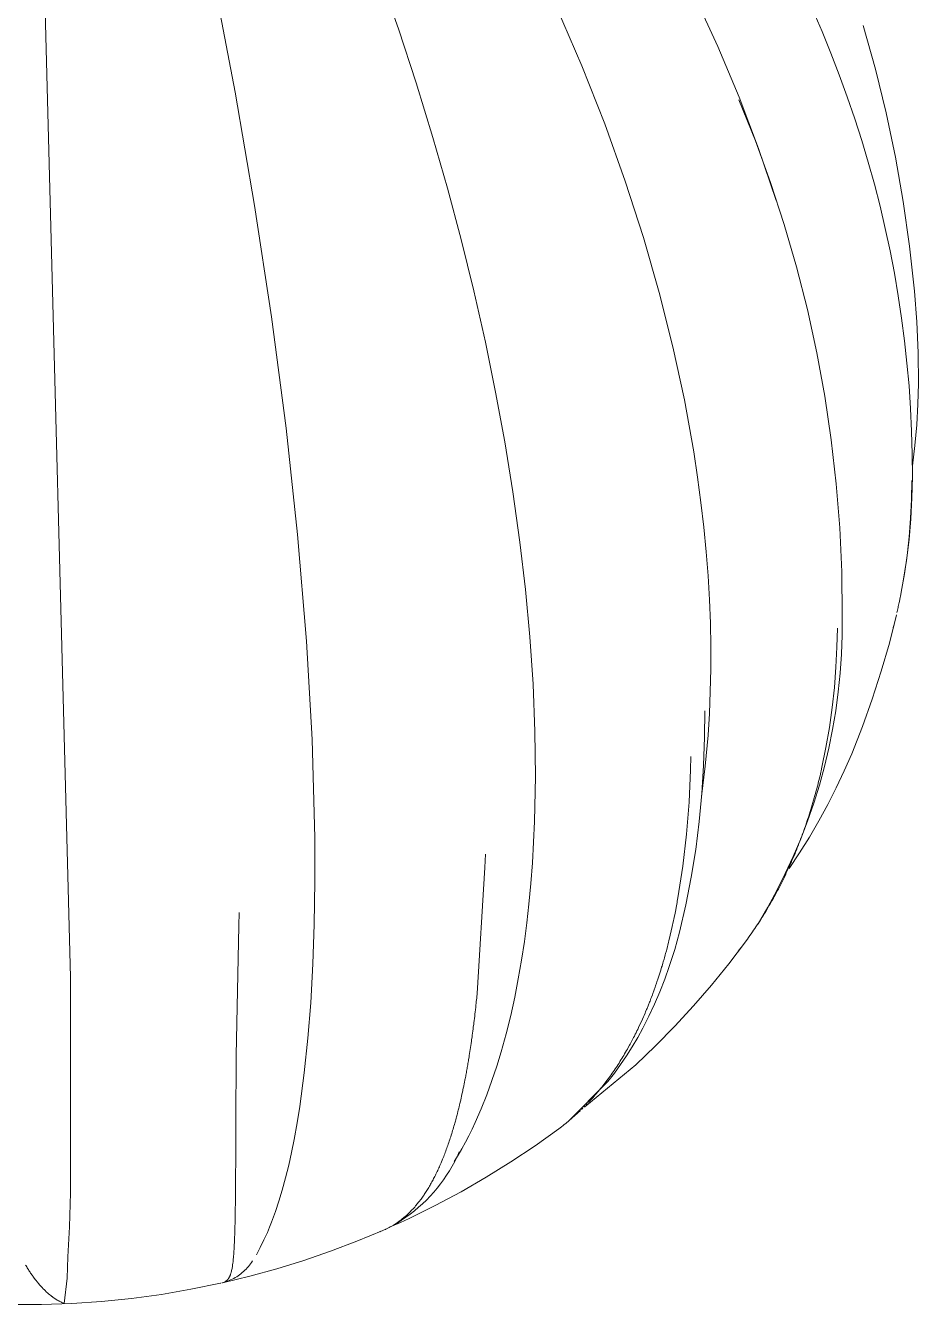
# Model space of a CAD drawing. Header units: inches. Extents: x -12 to 136, y -5 to 104.
# Drawn here: x 127.518 to 128.187, y 87.805 to 88.764 of the extents above; entities that cross this region are included whole.
import ezdxf

# ---------------------------------------------------------------- set-up
doc = ezdxf.new("R2010")
doc.units = ezdxf.units.IN
doc.layers.add('ZANO_R', color=7, linetype='Continuous', lineweight=0)

msp = doc.modelspace()

# ---------------------------------------------------------------- linework, layer by layer
at = {"layer": 'ZANO_R'}
for p, q in [((127.5513, 88.04985), (127.5272, 88.97138)), ((127.79712, 88.76127), (127.76847, 88.8419)), ((127.67476, 88.71366), (127.6586, 88.79826)), ((127.93462, 88.7333), (127.91563, 88.77739)), ((128.03647, 88.74782), (128.01933, 88.78524)), ((128.10758, 88.77516), (128.11455, 88.75904)), ((127.81037, 88.7206), (127.79712, 88.76127)), ((128.11455, 88.75904), (128.12116, 88.74292)), ((128.14527, 88.76359), (128.15447, 88.73102)), ((128.05233, 88.70983), (128.03647, 88.74782)), ((128.12116, 88.74292), (128.12745, 88.72666)), ((127.95177, 88.68981), (127.93462, 88.7333)), ((128.15447, 88.73102), (128.16257, 88.69815)), ((127.82289, 88.67969), (127.81037, 88.7206)), ((128.12745, 88.72666), (128.13342, 88.71029)), ((127.68934, 88.62877), (127.67476, 88.71366)), ((128.06689, 88.67133), (128.05233, 88.70983)), ((128.13342, 88.71029), (128.13906, 88.6938)), ((128.0522, 88.7078), (128.06458, 88.67709)), ((128.13906, 88.6938), (128.14428, 88.67753)), ((128.16257, 88.69815), (128.16956, 88.66503)), ((127.96712, 88.64697), (127.95177, 88.68981)), ((127.8338, 88.64158), (127.82289, 88.67969)), ((128.06458, 88.67709), (128.07592, 88.64599)), ((128.08014, 88.63236), (128.06689, 88.67133)), ((128.14428, 88.67753), (128.14918, 88.66115)), ((128.16956, 88.66503), (128.17542, 88.63169)), ((128.14918, 88.66115), (128.15375, 88.64467)), ((127.98071, 88.60483), (127.96712, 88.64697)), ((128.07592, 88.64599), (128.08619, 88.61452)), ((128.15375, 88.64467), (128.15799, 88.62809)), ((127.84401, 88.60328), (127.8338, 88.64158)), ((127.70201, 88.54534), (127.68934, 88.62877)), ((128.15799, 88.62809), (128.1619, 88.61144)), ((128.17542, 88.63169), (128.18015, 88.59817)), ((128.08619, 88.61452), (128.09541, 88.58272)), ((127.99259, 88.56344), (127.98071, 88.60483)), ((128.1619, 88.61144), (128.16547, 88.59471)), ((127.85351, 88.5648), (127.84401, 88.60328)), ((128.16547, 88.59471), (128.1687, 88.57792)), ((128.18015, 88.59817), (128.18375, 88.56452)), ((128.09541, 88.58272), (128.10354, 88.55063)), ((128.1687, 88.57792), (128.1716, 88.56108)), ((127.86227, 88.52614), (127.85351, 88.5648)), ((128.00279, 88.52283), (127.99259, 88.56344)), ((128.1716, 88.56108), (128.17414, 88.54425)), ((128.18375, 88.56446), (128.18547, 88.5414)), ((128.10354, 88.55063), (128.11059, 88.51829)), ((127.71294, 88.46166), (127.70201, 88.54534)), ((128.17414, 88.54425), (128.17634, 88.52736)), ((128.18547, 88.5414), (128.18646, 88.5183)), ((128.17634, 88.52736), (128.17818, 88.51043)), ((127.86993, 88.48889), (127.86227, 88.52614)), ((128.01137, 88.48305), (128.00279, 88.52283)), ((128.11059, 88.51829), (128.11654, 88.48572)), ((128.18646, 88.5183), (128.18673, 88.49518)), ((128.17818, 88.51043), (128.17968, 88.49345)), ((127.87683, 88.45149), (127.86993, 88.48889)), ((128.17968, 88.49345), (128.18083, 88.47645)), ((128.18673, 88.49518), (128.18639, 88.47969)), ((128.01505, 88.46348), (128.01137, 88.48305)), ((128.11654, 88.48572), (128.12139, 88.45297)), ((128.18639, 88.47969), (128.18552, 88.46422)), ((128.18083, 88.47645), (128.18163, 88.45943)), ((127.72156, 88.38195), (127.71294, 88.46166)), ((128.01835, 88.44414), (128.01505, 88.46348)), ((128.18552, 88.46422), (128.18411, 88.44879)), ((127.88293, 88.41396), (127.87683, 88.45149)), ((128.12139, 88.45297), (128.12513, 88.42008)), ((128.18163, 88.45943), (128.18208, 88.4424)), ((128.02125, 88.42503), (128.01835, 88.44414)), ((128.18208, 88.4424), (128.18218, 88.42539)), ((128.18411, 88.44879), (128.18218, 88.43342)), ((128.02377, 88.40616), (128.02125, 88.42503)), ((128.18155, 88.4082), (128.18183, 88.42254)), ((128.18218, 88.42539), (128.18188, 88.40964)), ((127.88819, 88.3763), (127.88293, 88.41396)), ((128.12513, 88.42008), (128.12776, 88.38708)), ((128.02592, 88.38752), (128.02377, 88.40616)), ((128.18155, 88.4082), (128.18089, 88.39425)), ((128.18188, 88.40964), (128.18105, 88.39391)), ((128.18105, 88.39391), (128.17969, 88.37822)), ((128.18089, 88.39425), (128.17979, 88.38032)), ((128.02769, 88.36914), (128.02592, 88.38752)), ((128.12776, 88.38708), (128.12928, 88.35401)), ((127.72825, 88.30205), (127.72156, 88.38195)), ((127.89231, 88.34091), (127.88819, 88.3763)), ((128.17969, 88.37822), (128.17781, 88.36259)), ((128.17979, 88.38032), (128.17826, 88.36643)), ((128.0291, 88.351), (128.02769, 88.36914)), ((128.17826, 88.36643), (128.17629, 88.35259)), ((128.17781, 88.36259), (128.17541, 88.34702)), ((128.03014, 88.33313), (128.0291, 88.351)), ((128.12928, 88.35401), (128.12967, 88.3209)), ((128.17629, 88.35259), (128.1739, 88.33882)), ((127.89559, 88.30543), (127.89231, 88.34091)), ((128.17326, 88.3356), (128.17314, 88.33499)), ((128.17325, 88.3356), (128.17388, 88.33883)), ((128.03082, 88.31552), (128.03014, 88.33313)), ((128.17083, 88.3243), (128.17152, 88.32736)), ((128.17168, 88.32805), (128.17153, 88.32735)), ((128.17167, 88.32805), (128.17234, 88.33116)), ((128.17249, 88.33181), (128.17235, 88.33116)), ((128.17248, 88.33182), (128.17313, 88.33499)), ((128.12967, 88.3209), (128.12964, 88.30665)), ((128.17028, 88.32191), (128.16495, 88.30064)), ((128.17084, 88.32429), (128.17067, 88.32356)), ((128.03116, 88.29817), (128.03082, 88.31552)), ((128.12567, 88.29767), (128.12604, 88.31195)), ((128.16812, 88.31312), (128.1679, 88.31227)), ((128.16811, 88.31312), (128.16844, 88.31441)), ((127.73248, 88.22844), (127.72825, 88.30205)), ((127.89797, 88.26989), (127.89559, 88.30543)), ((128.03114, 88.2811), (128.03116, 88.29817)), ((128.12567, 88.29767), (128.12494, 88.28254)), ((128.12964, 88.30665), (128.12913, 88.29241)), ((128.16495, 88.30064), (128.15892, 88.27955)), ((128.12913, 88.29241), (128.12815, 88.27819)), ((128.03079, 88.26432), (128.03114, 88.2811)), ((128.12494, 88.28254), (128.12376, 88.26743)), ((128.12815, 88.27819), (128.1267, 88.26402)), ((128.15892, 88.27955), (128.1522, 88.25868)), ((127.89938, 88.23429), (127.89797, 88.26989)), ((128.0301, 88.24781), (128.03079, 88.26432)), ((128.12376, 88.26743), (128.12212, 88.25236)), ((128.1267, 88.26402), (128.12479, 88.24989)), ((128.02663, 88.24989), (128.02636, 88.23003)), ((128.12212, 88.25236), (128.12002, 88.23736)), ((128.12479, 88.24989), (128.12241, 88.23584)), ((128.1522, 88.25868), (128.1448, 88.23803)), ((128.02907, 88.2316), (128.0301, 88.24781)), ((127.89976, 88.20061), (127.89938, 88.23429)), ((128.02636, 88.23003), (128.0258, 88.20894)), ((128.02698, 88.20828), (128.02907, 88.2316)), ((128.12002, 88.23736), (128.11748, 88.22242)), ((128.12241, 88.23584), (128.11956, 88.22188)), ((128.1448, 88.23803), (128.13673, 88.21764)), ((127.73449, 88.15473), (127.73248, 88.22844)), ((128.11748, 88.22242), (128.11448, 88.20756)), ((128.11956, 88.22188), (128.11626, 88.20802)), ((128.01598, 88.20559), (128.01628, 88.21576)), ((128.13673, 88.21764), (128.13115, 88.2048)), ((128.01598, 88.20559), (128.01488, 88.18151)), ((128.02419, 88.18563), (128.02698, 88.20828)), ((128.0258, 88.20894), (128.02454, 88.18788)), ((128.11626, 88.20802), (128.1125, 88.19427)), ((128.11302, 88.20124), (128.11366, 88.20397)), ((128.11385, 88.20478), (128.11367, 88.20397)), ((128.11385, 88.20478), (128.11448, 88.20757)), ((128.13115, 88.2048), (128.12519, 88.19213)), ((127.89912, 88.16692), (127.89976, 88.20061)), ((128.1125, 88.19427), (128.10828, 88.18066)), ((128.11037, 88.19073), (128.11105, 88.19331)), ((128.11128, 88.19421), (128.11105, 88.19331)), ((128.11128, 88.19421), (128.11195, 88.19684)), ((128.11217, 88.19772), (128.11195, 88.19684)), ((128.11217, 88.19772), (128.11282, 88.2004)), ((128.11302, 88.20124), (128.11282, 88.2004)), ((128.12519, 88.19213), (128.11886, 88.17965)), ((128.02454, 88.18788), (128.02257, 88.16687)), ((128.10748, 88.18038), (128.10819, 88.18284)), ((128.10847, 88.18381), (128.10819, 88.18284)), ((128.10847, 88.18381), (128.10917, 88.18631)), ((128.10944, 88.18726), (128.10917, 88.18631)), ((128.10944, 88.18726), (128.11013, 88.1898)), ((128.11037, 88.19073), (128.11013, 88.1898)), ((128.01488, 88.18151), (128.01294, 88.15749)), ((128.10828, 88.18066), (128.10362, 88.16719)), ((128.10432, 88.17021), (128.10508, 88.17257)), ((128.1054, 88.17358), (128.10508, 88.17257)), ((128.1054, 88.17358), (128.10615, 88.17597)), ((128.10645, 88.17697), (128.10615, 88.17597)), ((128.10645, 88.17697), (128.10718, 88.17939)), ((128.10748, 88.18038), (128.10718, 88.17939)), ((128.11886, 88.17965), (128.11215, 88.16736)), ((127.89753, 88.13595), (127.89912, 88.16692)), ((128.02257, 88.16687), (128.01991, 88.14595)), ((128.10362, 88.16719), (128.09851, 88.15389)), ((128.10208, 88.16352), (128.10172, 88.16249)), ((128.10208, 88.16352), (128.10287, 88.16583)), ((128.10322, 88.16686), (128.10287, 88.16583)), ((128.10322, 88.16686), (128.10399, 88.16919)), ((128.10432, 88.17021), (128.10399, 88.16919)), ((128.11215, 88.16736), (128.10507, 88.15528)), ((127.73456, 88.12223), (127.73449, 88.15473)), ((128.01294, 88.15749), (128.01016, 88.13354)), ((128.09851, 88.15389), (128.09297, 88.14076)), ((128.10507, 88.15528), (128.09764, 88.14342)), ((128.0985, 88.15363), (128.09812, 88.15262)), ((128.0985, 88.15363), (128.09935, 88.15589)), ((128.09972, 88.15691), (128.09935, 88.15589)), ((128.09972, 88.15691), (128.10055, 88.15918)), ((128.10091, 88.1602), (128.10055, 88.15918)), ((128.10091, 88.1602), (128.10172, 88.16249)), ((128.01991, 88.14595), (128.01655, 88.12512)), ((128.09467, 88.14394), (128.09426, 88.14296)), ((128.09467, 88.14394), (128.09557, 88.14616)), ((128.09597, 88.14715), (128.09557, 88.14616)), ((128.09597, 88.14715), (128.09686, 88.14938)), ((128.09725, 88.15038), (128.09686, 88.14938)), ((128.09725, 88.15038), (128.09812, 88.15262)), ((127.86196, 88.13241), (127.86229, 88.14253)), ((127.89635, 88.12048), (127.89753, 88.13595)), ((128.09297, 88.14076), (128.087, 88.12782)), ((128.09764, 88.14342), (128.08985, 88.13178)), ((128.0906, 88.13448), (128.09016, 88.1335)), ((128.0906, 88.13448), (128.09156, 88.13663)), ((128.09198, 88.13761), (128.09156, 88.13663)), ((128.09198, 88.13761), (128.09292, 88.13978)), ((128.09334, 88.14076), (128.09292, 88.13978)), ((128.09334, 88.14076), (128.09426, 88.14296)), ((127.86196, 88.13241), (127.85608, 88.03787)), ((128.01016, 88.13354), (128.00655, 88.10971)), ((128.01655, 88.12512), (128.01249, 88.10441)), ((128.087, 88.12782), (128.0806, 88.11508)), ((128.08631, 88.12527), (128.08582, 88.12426)), ((128.08631, 88.12527), (128.08729, 88.12732)), ((128.08776, 88.12831), (128.08729, 88.12732)), ((128.08776, 88.12831), (128.08874, 88.1304)), ((128.0892, 88.13139), (128.08874, 88.1304)), ((128.0892, 88.13139), (128.09016, 88.1335)), ((127.73406, 88.08972), (127.73456, 88.12223)), ((127.89489, 88.10504), (127.89635, 88.12048)), ((128.0806, 88.11508), (128.07378, 88.10257)), ((128.08022, 88.11335), (128.08123, 88.11525)), ((128.08178, 88.11629), (128.08123, 88.11525)), ((128.08178, 88.11629), (128.08278, 88.11823)), ((128.08331, 88.11926), (128.08279, 88.11823)), ((128.08331, 88.11926), (128.08431, 88.12123)), ((128.08482, 88.12225), (128.08432, 88.12123)), ((128.08482, 88.12225), (128.08582, 88.12427)), ((128.00545, 88.10368), (128.00593, 88.10626)), ((128.00608, 88.10708), (128.00593, 88.10626)), ((128.00608, 88.10708), (128.00655, 88.10971)), ((128.07538, 88.10468), (128.0764, 88.10645)), ((128.07702, 88.10754), (128.0764, 88.10645)), ((128.07702, 88.10754), (128.07804, 88.10936)), ((128.07863, 88.11043), (128.07804, 88.10936)), ((128.07863, 88.11043), (128.07965, 88.11229)), ((128.08022, 88.11335), (128.07965, 88.11229)), ((127.67741, 88.0887), (127.67775, 88.09876)), ((127.8933, 88.09097), (127.89489, 88.10504)), ((128.00346, 88.09364), (128.00396, 88.09607)), ((128.00414, 88.09696), (128.00396, 88.09607)), ((128.00414, 88.09696), (128.00464, 88.09944)), ((128.00545, 88.10368), (128.00464, 88.09944)), ((128.01249, 88.10441), (128.00775, 88.08386)), ((128.07378, 88.10257), (128.06656, 88.09029)), ((128.07032, 88.09624), (128.06959, 88.09507)), ((128.07032, 88.09624), (128.07133, 88.09788)), ((128.07203, 88.09903), (128.07133, 88.09788)), ((128.07203, 88.09903), (128.07305, 88.10071)), ((128.07372, 88.10184), (128.07305, 88.10071)), ((128.07372, 88.10184), (128.07474, 88.10357)), ((128.07539, 88.10468), (128.07474, 88.10357)), ((127.67741, 88.0887), (127.67557, 87.99149)), ((127.73303, 88.06028), (127.73406, 88.08972)), ((127.89146, 88.07692), (127.8933, 88.09097)), ((128.00203, 88.08706), (128.00182, 88.08611)), ((128.00203, 88.08706), (128.00255, 88.0894)), ((128.00275, 88.09033), (128.00255, 88.0894)), ((128.00275, 88.09033), (128.00327, 88.09272)), ((128.00346, 88.09364), (128.00327, 88.09272)), ((128.0632, 88.08533), (128.0642, 88.0868)), ((128.06502, 88.08802), (128.0642, 88.0868)), ((128.06502, 88.08802), (128.06603, 88.08953)), ((128.06681, 88.09074), (128.06603, 88.08953)), ((128.06681, 88.09074), (128.06782, 88.09229)), ((128.06858, 88.09348), (128.06782, 88.09229)), ((128.06858, 88.09348), (128.06959, 88.09507)), ((127.88934, 88.06292), (127.89146, 88.07692)), ((127.99974, 88.07735), (127.9995, 88.07638)), ((127.99974, 88.07735), (128.00029, 88.0796)), ((128.00052, 88.08057), (128.00029, 88.0796)), ((128.00052, 88.08057), (128.00106, 88.08284)), ((128.00129, 88.0838), (128.00106, 88.08284)), ((128.00129, 88.0838), (128.00182, 88.08611)), ((128.00775, 88.08386), (128.0041, 88.071)), ((128.05706, 88.07668), (128.04457, 88.0603)), ((128.05759, 88.07741), (128.05706, 88.07668)), ((128.05759, 88.07741), (128.05858, 88.07876)), ((128.05949, 88.08002), (128.05858, 88.07876)), ((128.05949, 88.08003), (128.06048, 88.08141)), ((128.06136, 88.08267), (128.06048, 88.08141)), ((128.06136, 88.08267), (128.06235, 88.08409)), ((128.0632, 88.08533), (128.06235, 88.08409)), ((127.99727, 88.06786), (127.997, 88.06689)), ((127.99727, 88.06786), (127.99785, 88.07003)), ((127.99811, 88.071), (127.99785, 88.07003)), ((127.99811, 88.071), (127.99868, 88.07319)), ((127.99893, 88.07417), (127.99868, 88.07319)), ((127.99893, 88.07417), (127.99949, 88.07638)), ((128.0041, 88.071), (128.00002, 88.05827)), ((128.05175, 88.06971), (128.05272, 88.07096)), ((128.05372, 88.07225), (128.05272, 88.07096)), ((127.73138, 88.03086), (127.73303, 88.06028)), ((127.88693, 88.04896), (127.88934, 88.06292)), ((127.99369, 88.05554), (127.99433, 88.05764)), ((127.99461, 88.05858), (127.99433, 88.05764)), ((127.99461, 88.05858), (127.99524, 88.0607)), ((127.99551, 88.06165), (127.99524, 88.0607)), ((127.99551, 88.06165), (127.99613, 88.06378)), ((127.9964, 88.06474), (127.99613, 88.06378)), ((127.9964, 88.06474), (127.997, 88.06689)), ((128.00002, 88.05827), (127.99665, 88.04875)), ((128.04457, 88.0603), (128.03159, 88.04431)), ((127.55128, 87.88863), (127.5513, 88.04985)), ((127.88424, 88.03518), (127.88693, 88.04896)), ((127.9908, 88.0466), (127.99148, 88.04864)), ((127.99178, 88.04955), (127.99148, 88.04864)), ((127.99178, 88.04955), (127.99245, 88.05161)), ((127.99274, 88.05253), (127.99245, 88.05161)), ((127.99274, 88.05253), (127.9934, 88.05462)), ((127.99665, 88.04875), (127.99298, 88.03934)), ((127.99369, 88.05554), (127.9934, 88.05462)), ((127.98775, 88.03794), (127.98845, 88.03988)), ((127.98878, 88.0408), (127.98845, 88.03988)), ((127.98878, 88.0408), (127.98948, 88.04277)), ((127.99298, 88.03934), (127.98901, 88.03005)), ((127.9898, 88.04369), (127.98948, 88.04277)), ((127.9898, 88.04369), (127.99049, 88.04569)), ((127.9908, 88.0466), (127.99049, 88.04569)), ((128.03159, 88.04431), (128.01812, 88.02872)), ((127.72931, 88.0046), (127.73138, 88.03086)), ((127.85512, 88.0287), (127.85503, 88.02786)), ((127.85512, 88.0287), (127.85539, 88.03117)), ((127.85547, 88.03198), (127.85539, 88.03117)), ((127.85547, 88.03198), (127.85573, 88.0345)), ((127.85582, 88.03529), (127.85574, 88.0345)), ((127.85582, 88.03529), (127.85607, 88.03787)), ((127.88123, 88.02148), (127.88424, 88.03518)), ((127.98453, 88.02955), (127.98415, 88.0286)), ((127.98453, 88.02955), (127.98525, 88.03138)), ((127.98901, 88.03005), (127.98475, 88.02089)), ((127.98562, 88.03232), (127.98525, 88.03138)), ((127.98562, 88.03232), (127.98634, 88.03419)), ((127.98669, 88.03512), (127.98634, 88.03419)), ((127.98669, 88.03512), (127.98741, 88.03702)), ((127.98775, 88.03794), (127.98741, 88.03702)), ((128.01812, 88.02872), (128.00418, 88.01356)), ((127.85401, 88.019), (127.85429, 88.02132)), ((127.85439, 88.02221), (127.85429, 88.02132)), ((127.85439, 88.02221), (127.85466, 88.02457)), ((127.85476, 88.02544), (127.85466, 88.02457)), ((127.85476, 88.02544), (127.85503, 88.02786)), ((127.87787, 88.00785), (127.88123, 88.02148)), ((127.97998, 88.01878), (127.98071, 88.02044)), ((127.98475, 88.02089), (127.98021, 88.01187)), ((127.98115, 88.02143), (127.98071, 88.02044)), ((127.98114, 88.02143), (127.98188, 88.02314)), ((127.98229, 88.02411), (127.98188, 88.02314)), ((127.98229, 88.02411), (127.98302, 88.02586)), ((127.98342, 88.02682), (127.98302, 88.02586)), ((127.98342, 88.02682), (127.98415, 88.0286)), ((127.85281, 88.00953), (127.85269, 88.00859)), ((127.85281, 88.00953), (127.8531, 88.01173)), ((127.85322, 88.01266), (127.8531, 88.01173)), ((127.85322, 88.01266), (127.85351, 88.0149)), ((127.85362, 88.01582), (127.85351, 88.0149)), ((127.85362, 88.01582), (127.8539, 88.0181)), ((127.85401, 88.019), (127.8539, 88.0181)), ((127.97513, 88.00848), (127.97586, 88.00997)), ((127.97637, 88.01102), (127.97586, 88.00997)), ((127.97637, 88.01102), (127.9771, 88.01255)), ((127.98021, 88.01187), (127.97639, 88.00487)), ((127.97998, 88.01878), (127.9771, 88.01255)), ((128.00418, 88.01356), (127.98978, 87.99883)), ((127.72658, 87.97841), (127.72931, 88.0046)), ((127.85153, 88.00029), (127.85139, 87.99935)), ((127.85153, 88.00029), (127.85183, 88.0024)), ((127.85196, 88.00334), (127.85183, 88.0024)), ((127.85196, 88.00334), (127.85226, 88.00548)), ((127.85239, 88.00642), (127.85226, 88.00548)), ((127.85239, 88.00642), (127.85269, 88.00859)), ((127.87413, 87.99433), (127.87787, 88.00785)), ((127.97027, 87.99918), (127.9707, 87.99996)), ((127.97129, 88.00106), (127.9707, 87.99996)), ((127.97129, 88.00106), (127.97202, 88.00242)), ((127.97259, 88.00351), (127.97202, 88.00242)), ((127.97639, 88.00487), (127.97234, 87.99799)), ((127.97259, 88.00351), (127.97332, 88.00491)), ((127.97387, 88.00598), (127.97332, 88.00491)), ((127.97387, 88.00598), (127.9746, 88.00743)), ((127.97513, 88.00848), (127.9746, 88.00743)), ((127.67555, 87.989), (127.67557, 87.99149)), ((127.84967, 87.98834), (127.85, 87.99037)), ((127.85015, 87.99128), (127.85, 87.99037)), ((127.85015, 87.99128), (127.85047, 87.99333)), ((127.85062, 87.99426), (127.85047, 87.99333)), ((127.85062, 87.99426), (127.85093, 87.99633)), ((127.85108, 87.99726), (127.85094, 87.99633)), ((127.85108, 87.99726), (127.85139, 87.99935)), ((127.87081, 87.98345), (127.87413, 87.99433)), ((127.96808, 87.99125), (127.9636, 87.98465)), ((127.96452, 87.98926), (127.96523, 87.99043)), ((127.96591, 87.99156), (127.96523, 87.99043)), ((127.96591, 87.99156), (127.96662, 87.99276)), ((127.96729, 87.9939), (127.96662, 87.99276)), ((127.96728, 87.9939), (127.968, 87.99513)), ((127.96864, 87.99626), (127.968, 87.99513)), ((127.97234, 87.99799), (127.96808, 87.99125)), ((127.96864, 87.99626), (127.96936, 87.99753)), ((127.97027, 87.99918), (127.96936, 87.99753)), ((127.98978, 87.99883), (127.97494, 87.98456)), ((127.67548, 87.97932), (127.6755, 87.98166)), ((127.6755, 87.98252), (127.67552, 87.98491)), ((127.6755, 87.98252), (127.6755, 87.98166)), ((127.67553, 87.98574), (127.67552, 87.98491)), ((127.67553, 87.98574), (127.67555, 87.98819)), ((127.67555, 87.989), (127.67555, 87.98819)), ((127.84817, 87.97968), (127.84852, 87.98165)), ((127.84868, 87.98253), (127.84852, 87.98165)), ((127.84868, 87.98253), (127.84902, 87.98453)), ((127.84918, 87.98542), (127.84902, 87.98453)), ((127.84918, 87.98542), (127.84952, 87.98743)), ((127.84967, 87.98834), (127.84952, 87.98743)), ((127.8672, 87.97266), (127.87081, 87.98345)), ((127.97493, 87.98456), (127.93675, 87.95307)), ((127.95875, 87.98034), (127.95945, 87.98138)), ((127.9636, 87.98465), (127.9589, 87.9782)), ((127.96022, 87.98253), (127.95945, 87.98138)), ((127.96022, 87.98253), (127.96092, 87.9836)), ((127.96167, 87.98474), (127.96093, 87.9836)), ((127.96167, 87.98474), (127.96238, 87.98584)), ((127.9631, 87.98699), (127.96238, 87.98584)), ((127.9631, 87.98699), (127.96381, 87.98812)), ((127.96452, 87.98926), (127.96381, 87.98812)), ((127.67542, 87.96988), (127.67543, 87.97209)), ((127.67544, 87.97368), (127.67543, 87.97209)), ((127.67544, 87.97368), (127.67545, 87.97525)), ((127.67546, 87.97615), (127.67545, 87.97525)), ((127.67546, 87.97615), (127.67547, 87.97844)), ((127.67548, 87.97932), (127.67547, 87.97844)), ((127.72321, 87.95337), (127.72658, 87.97841)), ((127.84659, 87.97133), (127.84641, 87.97045)), ((127.84659, 87.97133), (127.84695, 87.97321)), ((127.84712, 87.97408), (127.84695, 87.97321)), ((127.84712, 87.97408), (127.84749, 87.97599)), ((127.84765, 87.97686), (127.84749, 87.97599)), ((127.84765, 87.97686), (127.84801, 87.97881)), ((127.84817, 87.97968), (127.84801, 87.97881)), ((127.8633, 87.96198), (127.8672, 87.97266)), ((127.954, 87.97191), (127.92432, 87.94202)), ((127.95266, 87.97188), (127.95182, 87.97078)), ((127.95266, 87.97188), (127.95338, 87.97284)), ((127.95421, 87.97395), (127.95338, 87.97284)), ((127.9589, 87.9782), (127.954, 87.97191)), ((127.95421, 87.97395), (127.95493, 87.97493)), ((127.95575, 87.97605), (127.95493, 87.97493)), ((127.95574, 87.97605), (127.95646, 87.97705)), ((127.95726, 87.97818), (127.95646, 87.97705)), ((127.95726, 87.97818), (127.95796, 87.9792)), ((127.95875, 87.98034), (127.95796, 87.9792)), ((127.67537, 87.96068), (127.67538, 87.96279)), ((127.67538, 87.96372), (127.67539, 87.96586)), ((127.67538, 87.96372), (127.67538, 87.96279)), ((127.6754, 87.96679), (127.67539, 87.96586)), ((127.6754, 87.96679), (127.67541, 87.96896)), ((127.67542, 87.96988), (127.67541, 87.96896)), ((127.84434, 87.96065), (127.84472, 87.96238)), ((127.84492, 87.96327), (127.84472, 87.96238)), ((127.84491, 87.96327), (127.84529, 87.96504)), ((127.84548, 87.96592), (127.84529, 87.96504)), ((127.84548, 87.96592), (127.84586, 87.96773)), ((127.84604, 87.96861), (127.84586, 87.96773)), ((127.84604, 87.96861), (127.84641, 87.97045)), ((127.85906, 87.95142), (127.8633, 87.96198)), ((127.94461, 87.96196), (127.94373, 87.96095)), ((127.94461, 87.96196), (127.94538, 87.96285)), ((127.94626, 87.96389), (127.94538, 87.96285)), ((127.94626, 87.96389), (127.94702, 87.96479)), ((127.94789, 87.96584), (127.94702, 87.96479)), ((127.94789, 87.96584), (127.94864, 87.96675)), ((127.9495, 87.96782), (127.94864, 87.96675)), ((127.9495, 87.96782), (127.95024, 87.96875)), ((127.95109, 87.96984), (127.95024, 87.96875)), ((127.95109, 87.96984), (127.95182, 87.97078)), ((127.67532, 87.95171), (127.67533, 87.95375)), ((127.67534, 87.95467), (127.67533, 87.95375)), ((127.67534, 87.95467), (127.67535, 87.95673)), ((127.67535, 87.95766), (127.67536, 87.95975)), ((127.67535, 87.95766), (127.67535, 87.95673)), ((127.67537, 87.96068), (127.67536, 87.95975)), ((127.72121, 87.9409), (127.72321, 87.95337)), ((127.84193, 87.95048), (127.84232, 87.95205)), ((127.84255, 87.95298), (127.84232, 87.95205)), ((127.84255, 87.95298), (127.84294, 87.95458)), ((127.84316, 87.9555), (127.84294, 87.95458)), ((127.84316, 87.9555), (127.84354, 87.95715)), ((127.84375, 87.95806), (127.84354, 87.95715)), ((127.84375, 87.95806), (127.84414, 87.95975)), ((127.84434, 87.96065), (127.84414, 87.95975)), ((127.93606, 87.95278), (127.93692, 87.95365)), ((127.93781, 87.95455), (127.93865, 87.95543)), ((127.93954, 87.95636), (127.94036, 87.95724)), ((127.94125, 87.9582), (127.94036, 87.95724)), ((127.94125, 87.9582), (127.94205, 87.95908)), ((127.94294, 87.96006), (127.94205, 87.95908)), ((127.94294, 87.96006), (127.94373, 87.96095)), ((127.67529, 87.943), (127.6753, 87.94499)), ((127.67529, 87.943), (127.67529, 87.94212)), ((127.6753, 87.94587), (127.67531, 87.94788)), ((127.6753, 87.94587), (127.6753, 87.94499)), ((127.67531, 87.94878), (127.67532, 87.9508)), ((127.67531, 87.94878), (127.67531, 87.94788)), ((127.67532, 87.95171), (127.67532, 87.9508)), ((127.84002, 87.94319), (127.83976, 87.94222)), ((127.84002, 87.94319), (127.84041, 87.94463)), ((127.84067, 87.94559), (127.84041, 87.94463)), ((127.84067, 87.94559), (127.84106, 87.94707)), ((127.84131, 87.94802), (127.84106, 87.94707)), ((127.84131, 87.94802), (127.8417, 87.94954)), ((127.84193, 87.95048), (127.8417, 87.94954)), ((127.85461, 87.9413), (127.85906, 87.95142)), ((127.92516, 87.94277), (127.92935, 87.94641)), ((127.92935, 87.94641), (127.93341, 87.95018)), ((127.93429, 87.95103), (127.93518, 87.9519)), ((127.67526, 87.93458), (127.67525, 87.93373)), ((127.67525, 87.93184), (127.67525, 87.93373)), ((127.67527, 87.93735), (127.67526, 87.93649)), ((127.67526, 87.93458), (127.67526, 87.93649)), ((127.67528, 87.94016), (127.67527, 87.93929)), ((127.67527, 87.93735), (127.67527, 87.93929)), ((127.67528, 87.94016), (127.67529, 87.94212)), ((127.71895, 87.92848), (127.72121, 87.9409)), ((127.83664, 87.93167), (127.83702, 87.9329)), ((127.83733, 87.93392), (127.83702, 87.9329)), ((127.83733, 87.93392), (127.83772, 87.93518)), ((127.83802, 87.93619), (127.83772, 87.93518)), ((127.83802, 87.93619), (127.83841, 87.93749)), ((127.8387, 87.93849), (127.83841, 87.93749)), ((127.8387, 87.93849), (127.83909, 87.93984)), ((127.83937, 87.94083), (127.83909, 87.93984)), ((127.83937, 87.94083), (127.83976, 87.94222)), ((127.8498, 87.93134), (127.85225, 87.93629)), ((127.85225, 87.93629), (127.85461, 87.9413)), ((127.91735, 87.9366), (127.8996, 87.92387)), ((127.91932, 87.93808), (127.91735, 87.9366)), ((127.91932, 87.93808), (127.92052, 87.93902)), ((127.92139, 87.93969), (127.92052, 87.93902)), ((127.92139, 87.93969), (127.92242, 87.94052)), ((127.92328, 87.94122), (127.92242, 87.94052)), ((127.92328, 87.94122), (127.9243, 87.94205)), ((127.67522, 87.92383), (127.67521, 87.92297)), ((127.67523, 87.92647), (127.67522, 87.92561)), ((127.67522, 87.92383), (127.67522, 87.92561)), ((127.67524, 87.92914), (127.67523, 87.92828)), ((127.67523, 87.92647), (127.67523, 87.92828)), ((127.67525, 87.93184), (127.67524, 87.93099)), ((127.67524, 87.92914), (127.67524, 87.93099)), ((127.71702, 87.91889), (127.71895, 87.92848)), ((127.83373, 87.92302), (127.83411, 87.92409)), ((127.83447, 87.92514), (127.83411, 87.92409)), ((127.83447, 87.92514), (127.83485, 87.92624)), ((127.83521, 87.92728), (127.83485, 87.92624)), ((127.83521, 87.92728), (127.83559, 87.92843)), ((127.83593, 87.92946), (127.83559, 87.92843)), ((127.83593, 87.92946), (127.83631, 87.93064)), ((127.83664, 87.93167), (127.83631, 87.93064)), ((127.8446, 87.92158), (127.84725, 87.92643)), ((127.84725, 87.92643), (127.8498, 87.93134)), ((127.8996, 87.92387), (127.88144, 87.91173)), ((127.67517, 87.91362), (127.67518, 87.91523)), ((127.67519, 87.91612), (127.67518, 87.91523)), ((127.6752, 87.91866), (127.67519, 87.91778)), ((127.67519, 87.91612), (127.67519, 87.91778)), ((127.67521, 87.92123), (127.6752, 87.92036)), ((127.6752, 87.91866), (127.6752, 87.92036)), ((127.67521, 87.92123), (127.67521, 87.92297)), ((127.7149, 87.90935), (127.71702, 87.91889)), ((127.82986, 87.91291), (127.83024, 87.91383)), ((127.83066, 87.91487), (127.83024, 87.91383)), ((127.83065, 87.91487), (127.83103, 87.91582)), ((127.83144, 87.91686), (127.83103, 87.91582)), ((127.83144, 87.91686), (127.83182, 87.91784)), ((127.83222, 87.91888), (127.83182, 87.91783)), ((127.83222, 87.91888), (127.83259, 87.91989)), ((127.83298, 87.92093), (127.83259, 87.91989)), ((127.83298, 87.92093), (127.83336, 87.92197)), ((127.83373, 87.92302), (127.83336, 87.92197)), ((127.83899, 87.91205), (127.84185, 87.91678)), ((127.84105, 87.91563), (127.83927, 87.91205)), ((127.84272, 87.91927), (127.84105, 87.91563)), ((127.84185, 87.91678), (127.8446, 87.92158)), ((127.67514, 87.9063), (127.67513, 87.90537)), ((127.67513, 87.90393), (127.67513, 87.90537)), ((127.67514, 87.9063), (127.67515, 87.90779)), ((127.67515, 87.90871), (127.67516, 87.91024)), ((127.67515, 87.90871), (127.67515, 87.90779)), ((127.67516, 87.91115), (127.67517, 87.91272)), ((127.67516, 87.91115), (127.67516, 87.91024)), ((127.67517, 87.91362), (127.67517, 87.91272)), ((127.71257, 87.89986), (127.7149, 87.90935)), ((127.8257, 87.90359), (127.8261, 87.90441)), ((127.82655, 87.90539), (127.8261, 87.90441)), ((127.82656, 87.90539), (127.82695, 87.90623)), ((127.8274, 87.90722), (127.82695, 87.90623)), ((127.8274, 87.90722), (127.82778, 87.90808)), ((127.82823, 87.90909), (127.82778, 87.90808)), ((127.82823, 87.90909), (127.82861, 87.90996)), ((127.82905, 87.91098), (127.82861, 87.90996)), ((127.82905, 87.91098), (127.82943, 87.91188)), ((127.82986, 87.91291), (127.82943, 87.91188)), ((127.83534, 87.90508), (127.8332, 87.9017)), ((127.83736, 87.90853), (127.83534, 87.90508)), ((127.83927, 87.91205), (127.83736, 87.90853)), ((127.88144, 87.91173), (127.8629, 87.90019)), ((127.67506, 87.89476), (127.67507, 87.89603)), ((127.67506, 87.89476), (127.67506, 87.89378)), ((127.67508, 87.89701), (127.67507, 87.89603)), ((127.67508, 87.89701), (127.67509, 87.89832)), ((127.6751, 87.89928), (127.67509, 87.89832)), ((127.6751, 87.89928), (127.67511, 87.90064)), ((127.67511, 87.90159), (127.67512, 87.90299)), ((127.67511, 87.90159), (127.67511, 87.90064)), ((127.67513, 87.90393), (127.67512, 87.90299)), ((127.71, 87.89043), (127.71257, 87.89986)), ((127.82125, 87.89507), (127.82077, 87.89423)), ((127.82125, 87.89507), (127.82169, 87.89584)), ((127.82216, 87.89671), (127.82168, 87.89584)), ((127.82217, 87.89671), (127.82259, 87.89749)), ((127.82307, 87.89838), (127.82259, 87.89749)), ((127.82307, 87.89838), (127.82348, 87.89917)), ((127.82396, 87.90008), (127.82348, 87.89917)), ((127.82396, 87.90008), (127.82437, 87.90088)), ((127.82483, 87.90182), (127.82436, 87.90088)), ((127.82483, 87.90182), (127.82524, 87.90263)), ((127.8257, 87.90359), (127.82524, 87.90263)), ((127.82858, 87.89517), (127.8261, 87.89202)), ((127.83094, 87.89839), (127.82858, 87.89517)), ((127.8332, 87.9017), (127.83094, 87.89839)), ((127.8629, 87.90019), (127.844, 87.88926)), ((127.55056, 87.86313), (127.55128, 87.88863)), ((127.67496, 87.88403), (127.67498, 87.8851)), ((127.67499, 87.88611), (127.67498, 87.8851)), ((127.67499, 87.88611), (127.675, 87.88722)), ((127.67501, 87.88822), (127.675, 87.88722)), ((127.67501, 87.88822), (127.67502, 87.88937)), ((127.67503, 87.89037), (127.67502, 87.88937)), ((127.67503, 87.89037), (127.67504, 87.89156)), ((127.67505, 87.89255), (127.67504, 87.89156)), ((127.67505, 87.89255), (127.67506, 87.89378)), ((127.70759, 87.88241), (127.71, 87.89043)), ((127.81452, 87.88451), (127.81504, 87.88524)), ((127.81552, 87.88592), (127.81504, 87.88524)), ((127.81552, 87.88592), (127.81602, 87.88665)), ((127.8165, 87.88736), (127.81602, 87.88665)), ((127.8165, 87.88736), (127.817, 87.8881)), ((127.81747, 87.88884), (127.81699, 87.8881)), ((127.81748, 87.88883), (127.81796, 87.88958)), ((127.81844, 87.89034), (127.81795, 87.88958)), ((127.82084, 87.886), (127.81805, 87.88313)), ((127.81844, 87.89034), (127.81891, 87.8911)), ((127.81939, 87.89189), (127.8189, 87.8911)), ((127.81939, 87.89188), (127.81985, 87.89264)), ((127.82032, 87.89346), (127.81984, 87.89264)), ((127.82033, 87.89346), (127.82077, 87.89422)), ((127.82352, 87.88897), (127.82084, 87.886)), ((127.8261, 87.89202), (127.82352, 87.88897)), ((127.844, 87.88926), (127.82475, 87.87895)), ((127.67486, 87.87602), (127.67484, 87.87502)), ((127.67486, 87.87602), (127.67487, 87.87696)), ((127.67489, 87.87797), (127.67487, 87.87696)), ((127.67489, 87.87797), (127.6749, 87.87895)), ((127.67491, 87.87996), (127.6749, 87.87895)), ((127.67491, 87.87996), (127.67493, 87.88096)), ((127.67494, 87.88198), (127.67493, 87.88096)), ((127.67494, 87.88198), (127.67495, 87.88301)), ((127.67496, 87.88403), (127.67495, 87.88301)), ((127.70496, 87.87446), (127.70759, 87.88241)), ((127.82475, 87.87895), (127.80517, 87.86928)), ((127.80726, 87.87569), (127.80564, 87.87403)), ((127.80726, 87.87569), (127.80781, 87.87628)), ((127.80927, 87.8779), (127.80781, 87.87628)), ((127.8122, 87.87767), (127.80914, 87.8751)), ((127.80927, 87.8779), (127.80994, 87.87867)), ((127.81041, 87.87923), (127.80994, 87.87867)), ((127.81041, 87.87923), (127.81098, 87.87992)), ((127.81146, 87.8805), (127.81098, 87.87992)), ((127.81146, 87.8805), (127.81201, 87.8812)), ((127.81249, 87.8818), (127.81201, 87.8812)), ((127.81517, 87.88035), (127.8122, 87.87767)), ((127.81249, 87.8818), (127.81303, 87.88251)), ((127.81351, 87.88314), (127.81303, 87.88251)), ((127.81351, 87.88314), (127.81404, 87.88386)), ((127.81452, 87.88451), (127.81404, 87.88386)), ((127.81805, 87.88313), (127.81517, 87.88035)), ((127.67465, 87.865), (127.67467, 87.8658)), ((127.67469, 87.86675), (127.67467, 87.8658)), ((127.67469, 87.86675), (127.67471, 87.86758)), ((127.67473, 87.86854), (127.67471, 87.86758)), ((127.67473, 87.86854), (127.67474, 87.86938)), ((127.67476, 87.87036), (127.67474, 87.86938)), ((127.67476, 87.87036), (127.67478, 87.87123)), ((127.6748, 87.87222), (127.67478, 87.87123)), ((127.6748, 87.87222), (127.67481, 87.87311)), ((127.67483, 87.8741), (127.67481, 87.87311)), ((127.67483, 87.8741), (127.67484, 87.87502)), ((127.70051, 87.86272), (127.70207, 87.86661)), ((127.70207, 87.86661), (127.70355, 87.87052)), ((127.70355, 87.87052), (127.70496, 87.87446)), ((127.79873, 87.86632), (127.79222, 87.86354)), ((127.79607, 87.86589), (127.79261, 87.86387)), ((127.79487, 87.8653), (127.79639, 87.86631)), ((127.79945, 87.86802), (127.79607, 87.86589)), ((127.7977, 87.86724), (127.79639, 87.86631)), ((127.7977, 87.86724), (127.7988, 87.86805)), ((127.80516, 87.86928), (127.79873, 87.86632)), ((127.80002, 87.869), (127.7988, 87.86805)), ((127.80276, 87.87027), (127.79945, 87.86802)), ((127.80002, 87.869), (127.80114, 87.86992)), ((127.80314, 87.87165), (127.80114, 87.86992)), ((127.80599, 87.87263), (127.80276, 87.87027)), ((127.80314, 87.87166), (127.80342, 87.87191)), ((127.80462, 87.87303), (127.80342, 87.87191)), ((127.80462, 87.87303), (127.80564, 87.87403)), ((127.80914, 87.8751), (127.80599, 87.87263)), ((127.54946, 87.84048), (127.55056, 87.86313)), ((127.67441, 87.85672), (127.67438, 87.85589)), ((127.67441, 87.85672), (127.67443, 87.85746)), ((127.67446, 87.85831), (127.67443, 87.85746)), ((127.67446, 87.85831), (127.67449, 87.85906)), ((127.67451, 87.85993), (127.67448, 87.85906)), ((127.67451, 87.85993), (127.67453, 87.86069)), ((127.67456, 87.86158), (127.67453, 87.86069)), ((127.67456, 87.86158), (127.67458, 87.86236)), ((127.6746, 87.86327), (127.67458, 87.86236)), ((127.6746, 87.86327), (127.67462, 87.86406)), ((127.67465, 87.865), (127.67462, 87.86406)), ((127.69888, 87.85886), (127.69633, 87.8532)), ((127.69888, 87.85886), (127.70051, 87.86272)), ((127.78536, 87.86028), (127.76588, 87.85218)), ((127.78341, 87.85949), (127.78312, 87.85938)), ((127.78341, 87.85949), (127.78393, 87.8597)), ((127.78536, 87.86029), (127.78598, 87.86055)), ((127.7863, 87.86069), (127.78598, 87.86055)), ((127.7863, 87.86069), (127.78736, 87.86117)), ((127.7877, 87.86133), (127.78736, 87.86117)), ((127.7877, 87.86133), (127.78871, 87.86182)), ((127.78908, 87.862), (127.78871, 87.86182)), ((127.78908, 87.862), (127.79004, 87.8625)), ((127.79261, 87.86387), (127.78909, 87.86197)), ((127.79042, 87.8627), (127.79004, 87.8625)), ((127.79042, 87.8627), (127.79135, 87.8632)), ((127.79174, 87.86342), (127.79135, 87.8632)), ((127.79174, 87.86342), (127.79332, 87.86434)), ((127.79332, 87.86434), (127.79487, 87.8653)), ((127.67395, 87.84655), (127.67391, 87.84591)), ((127.67395, 87.84655), (127.67399, 87.84723)), ((127.67402, 87.8479), (127.67399, 87.84723)), ((127.67403, 87.8479), (127.67406, 87.84859)), ((127.6741, 87.84928), (127.67406, 87.84859)), ((127.6741, 87.84928), (127.67413, 87.84998)), ((127.67417, 87.8507), (127.67413, 87.84998)), ((127.67417, 87.8507), (127.6742, 87.85141)), ((127.67423, 87.85215), (127.6742, 87.85141)), ((127.67423, 87.85215), (127.67426, 87.85287)), ((127.67429, 87.85364), (127.67426, 87.85287)), ((127.67429, 87.85364), (127.67432, 87.85436)), ((127.67435, 87.85516), (127.67432, 87.85436)), ((127.67435, 87.85516), (127.67438, 87.85589)), ((127.69358, 87.84762), (127.69063, 87.84215)), ((127.69633, 87.8532), (127.69358, 87.84762)), ((127.76588, 87.85218), (127.74616, 87.84469)), ((127.54946, 87.84048), (127.54903, 87.83251)), ((127.67318, 87.83711), (127.673, 87.8356)), ((127.67318, 87.83711), (127.67324, 87.83764)), ((127.67339, 87.83912), (127.67324, 87.83764)), ((127.67339, 87.83912), (127.67345, 87.83983)), ((127.6735, 87.84034), (127.67345, 87.83983)), ((127.6735, 87.84034), (127.67355, 87.84098)), ((127.6736, 87.84151), (127.67356, 87.84098)), ((127.6736, 87.84151), (127.67365, 87.84216)), ((127.67369, 87.84272), (127.67365, 87.84216)), ((127.67369, 87.84272), (127.67374, 87.84337)), ((127.67378, 87.84396), (127.67374, 87.84337)), ((127.67378, 87.84396), (127.67383, 87.84463)), ((127.67387, 87.84524), (127.67383, 87.84463)), ((127.67387, 87.84524), (127.67391, 87.84591)), ((127.6877, 87.83747), (127.68699, 87.83638)), ((127.72621, 87.83783), (127.70605, 87.8316)), ((127.74616, 87.84469), (127.72621, 87.83783)), ((127.51773, 87.83443), (127.51814, 87.83374)), ((127.51857, 87.83302), (127.51814, 87.83374)), ((127.51857, 87.83302), (127.51897, 87.83235)), ((127.51941, 87.83164), (127.51897, 87.83235)), ((127.51941, 87.83164), (127.51981, 87.831)), ((127.52026, 87.83029), (127.51981, 87.831)), ((127.52026, 87.8303), (127.52066, 87.82968)), ((127.52111, 87.82899), (127.52066, 87.82968)), ((127.52111, 87.82899), (127.5215, 87.8284)), ((127.52196, 87.82772), (127.5215, 87.8284)), ((127.52196, 87.82772), (127.52235, 87.82715)), ((127.54903, 87.83251), (127.54883, 87.82453)), ((127.67117, 87.82705), (127.67131, 87.82743)), ((127.67159, 87.8283), (127.67131, 87.82743)), ((127.67159, 87.8283), (127.67174, 87.8288)), ((127.67206, 87.83007), (127.67174, 87.8288)), ((127.67206, 87.83007), (127.67211, 87.83029)), ((127.67229, 87.83112), (127.67211, 87.83029)), ((127.67229, 87.83112), (127.67245, 87.83193)), ((127.67271, 87.83347), (127.67245, 87.83193)), ((127.67271, 87.83347), (127.67274, 87.83369)), ((127.67289, 87.8347), (127.67274, 87.83369)), ((127.67289, 87.8347), (127.67301, 87.8356)), ((127.67908, 87.82791), (127.67805, 87.82713)), ((127.68009, 87.82873), (127.67908, 87.82791)), ((127.68106, 87.82958), (127.68009, 87.82873)), ((127.68201, 87.83046), (127.68106, 87.82958)), ((127.68292, 87.83137), (127.68201, 87.83046)), ((127.6838, 87.83232), (127.68292, 87.83137)), ((127.68465, 87.83329), (127.6838, 87.83232)), ((127.68547, 87.8343), (127.68465, 87.83329)), ((127.68625, 87.83533), (127.68547, 87.8343)), ((127.70605, 87.8316), (127.68571, 87.826)), ((127.68699, 87.83638), (127.68625, 87.83533)), ((127.52282, 87.82648), (127.52235, 87.82715)), ((127.52282, 87.82648), (127.52321, 87.82594)), ((127.52375, 87.82519), (127.52321, 87.82594)), ((127.52375, 87.82519), (127.52492, 87.82362)), ((127.52536, 87.82305), (127.52492, 87.82362)), ((127.52536, 87.82305), (127.52664, 87.82145)), ((127.52743, 87.82049), (127.52664, 87.82145)), ((127.52743, 87.82049), (127.52836, 87.81942)), ((127.52857, 87.81917), (127.52836, 87.81942)), ((127.52857, 87.81917), (127.53008, 87.81752)), ((127.54883, 87.82453), (127.54662, 87.80555)), ((127.6637, 87.82072), (127.64164, 87.81621)), ((127.6637, 87.82072), (127.66411, 87.82081)), ((127.66519, 87.82107), (127.6649, 87.821)), ((127.68571, 87.826), (127.6652, 87.82106)), ((127.66651, 87.82143), (127.66527, 87.82109)), ((127.66597, 87.82137), (127.66655, 87.82161)), ((127.66775, 87.82182), (127.66651, 87.82143)), ((127.66659, 87.82163), (127.66655, 87.82161)), ((127.6666, 87.82163), (127.66711, 87.82189)), ((127.66716, 87.82192), (127.66711, 87.82189)), ((127.66717, 87.82192), (127.66762, 87.82219)), ((127.66769, 87.82223), (127.66762, 87.82219)), ((127.66769, 87.82223), (127.6681, 87.82252)), ((127.66897, 87.82225), (127.66775, 87.82182)), ((127.66817, 87.82257), (127.6681, 87.82252)), ((127.66817, 87.82257), (127.66854, 87.82288)), ((127.66861, 87.82294), (127.66854, 87.82288)), ((127.66861, 87.82294), (127.66894, 87.82326)), ((127.66902, 87.82334), (127.66894, 87.82326)), ((127.67017, 87.82272), (127.66897, 87.82225)), ((127.66902, 87.82334), (127.66932, 87.82368)), ((127.66939, 87.82377), (127.66932, 87.82368)), ((127.66939, 87.82377), (127.66967, 87.82412)), ((127.66974, 87.82423), (127.66967, 87.82412)), ((127.66974, 87.82423), (127.66999, 87.8246)), ((127.67007, 87.82472), (127.66999, 87.8246)), ((127.67007, 87.82472), (127.67029, 87.8251)), ((127.67136, 87.82323), (127.67017, 87.82272)), ((127.67037, 87.82524), (127.67029, 87.8251)), ((127.67037, 87.82524), (127.67057, 87.82564)), ((127.67065, 87.82579), (127.67057, 87.82564)), ((127.67065, 87.82579), (127.67083, 87.8262)), ((127.67117, 87.82705), (127.67083, 87.8262)), ((127.67253, 87.82378), (127.67136, 87.82323)), ((127.67368, 87.82438), (127.67253, 87.82378)), ((127.67481, 87.82501), (127.67368, 87.82438)), ((127.67591, 87.82568), (127.67481, 87.82501)), ((127.67699, 87.82639), (127.67591, 87.82568)), ((127.67805, 87.82713), (127.67699, 87.82639)), ((127.5309, 87.81666), (127.53008, 87.81752)), ((127.5309, 87.81666), (127.53178, 87.81577)), ((127.53203, 87.81553), (127.53178, 87.81577)), ((127.53203, 87.81553), (127.53347, 87.81416)), ((127.53407, 87.81362), (127.53347, 87.81416)), ((127.53407, 87.81362), (127.53514, 87.81269)), ((127.53564, 87.81227), (127.53514, 87.81269)), ((127.53564, 87.81227), (127.53678, 87.81136)), ((127.53735, 87.81092), (127.53678, 87.81136)), ((127.53735, 87.81092), (127.53758, 87.81074)), ((127.53817, 87.81032), (127.53758, 87.81074)), ((127.53817, 87.81032), (127.53838, 87.81016)), ((127.53897, 87.80975), (127.53838, 87.81016)), ((127.53897, 87.80975), (127.53916, 87.80962)), ((127.53975, 87.80922), (127.53916, 87.80962)), ((127.53975, 87.80922), (127.53993, 87.80911)), ((127.54051, 87.80873), (127.53993, 87.8091)), ((127.54051, 87.80873), (127.54067, 87.80863)), ((127.54126, 87.80827), (127.54067, 87.80863)), ((127.54126, 87.80827), (127.5414, 87.80818)), ((127.59713, 87.80942), (127.57473, 87.80715)), ((127.61945, 87.81244), (127.59713, 87.80942)), ((127.64164, 87.81621), (127.61945, 87.81244)), ((127.52977, 87.80488), (127.50725, 87.80488)), ((127.55227, 87.80564), (127.52977, 87.80488)), ((127.54198, 87.80784), (127.5414, 87.80818)), ((127.54198, 87.80784), (127.5421, 87.80777)), ((127.54267, 87.80745), (127.5421, 87.80777)), ((127.54267, 87.80745), (127.54277, 87.80739)), ((127.54333, 87.80709), (127.54277, 87.80739)), ((127.54333, 87.80709), (127.54342, 87.80705)), ((127.54396, 87.80677), (127.54342, 87.80705)), ((127.54396, 87.80677), (127.54403, 87.80674)), ((127.54455, 87.80648), (127.54403, 87.80674)), ((127.54455, 87.80648), (127.5446, 87.80646)), ((127.54487, 87.80633), (127.5446, 87.80646)), ((127.54487, 87.80633), (127.54662, 87.80555)), ((127.57473, 87.80715), (127.55227, 87.80564))]:
    msp.add_line(p, q, dxfattribs=at)

doc.saveas('drawing.dxf')
